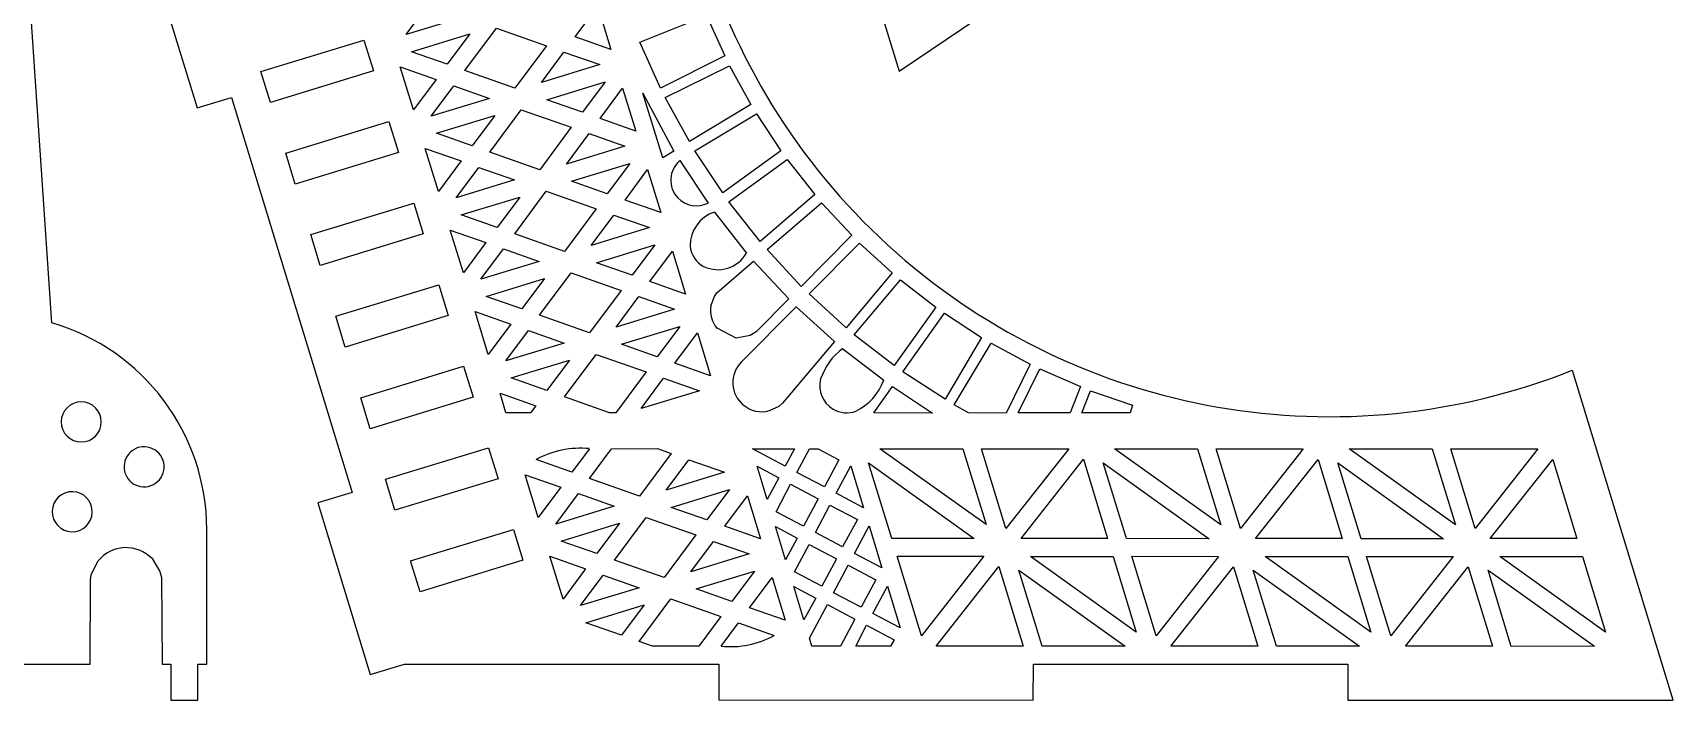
# Model space of a CAD drawing. Extents: x 287 to 1049, y 34 to 223.
# Drawn here: x 646 to 747.5, y 34.9 to 76.2 of the extents above; entities that cross this region are included whole.
import ezdxf

# ---------------------------------------------------------------- set-up
doc = ezdxf.new("R2010")
doc.units = 0
doc.header["$MEASUREMENT"] = 0
doc.layers.add('CYAN', color=4, linetype='CONTINUOUS')

msp = doc.modelspace()

# ---------------------------------------------------------------- linework, layer by layer
at = {"layer": 'CYAN'}
for p, q in [((647.16, 58.29), (644.26, 101.04)), ((694.04, 92.05), (699.6, 73.85)), ((699.6, 73.85), (715.85, 84.82)), ((652.9, 82.2), (656.15, 71.58)), ((669.09, 76.12), (670.49, 78)), ((672.7, 77.22), (669.09, 76.12)), ((679.55, 75.97), (680.95, 77.85)), ((680.95, 77.85), (681.76, 75.2)), ((683.55, 75.66), (687.68, 77.3)), ((687.68, 77.3), (688.81, 74.8)), ((669.42, 75.05), (673.03, 76.16)), ((673.03, 76.16), (671.63, 74.28)), ((672.72, 73.89), (674.68, 76.52)), ((674.68, 76.52), (677.77, 75.43)), ((660.1, 73.83), (666.48, 75.78)), ((666.48, 75.78), (667.06, 73.87)), ((677.77, 75.43), (675.81, 72.8)), ((681.76, 75.2), (679.55, 75.97)), ((684.83, 72.81), (683.55, 75.66)), ((671.63, 74.28), (669.42, 75.05)), ((677.46, 73.16), (678.86, 75.04)), ((681.07, 74.26), (677.46, 73.16)), ((678.86, 75.04), (681.07, 74.26)), ((688.81, 74.8), (684.83, 72.81)), ((685.13, 72.22), (689.11, 74.19)), ((689.11, 74.19), (690.43, 71.79)), ((660.69, 71.92), (660.1, 73.83)), ((667.06, 73.87), (660.69, 71.92)), ((668.73, 74.12), (670.94, 73.34)), ((669.54, 71.46), (668.73, 74.12)), ((670.94, 73.34), (669.54, 71.46)), ((675.81, 72.8), (672.72, 73.89)), ((677.79, 72.09), (681.4, 73.2)), ((681.4, 73.2), (680, 71.32)), ((656.15, 71.58), (658.27, 72.23)), ((658.27, 72.23), (665.74, 47.79)), ((670.64, 71.07), (672.04, 72.95)), ((674.25, 72.17), (670.64, 71.07)), ((672.04, 72.95), (674.25, 72.17)), ((680, 71.32), (677.79, 72.09)), ((681.09, 70.93), (682.49, 72.81)), ((682.49, 72.81), (683.3, 70.15)), ((684.97, 68.5), (683.75, 72.49)), ((683.75, 72.49), (685.67, 68.91)), ((686.63, 69.5), (685.13, 72.22)), ((670.96, 70.01), (674.57, 71.11)), ((674.57, 71.11), (673.17, 69.23)), ((674.27, 68.84), (676.22, 71.47)), ((676.22, 71.47), (679.31, 70.38)), ((690.43, 71.79), (686.63, 69.5)), ((686.96, 68.92), (690.78, 71.22)), ((690.78, 71.22), (692.29, 68.92)), ((661.65, 68.79), (668.02, 70.74)), ((668.02, 70.74), (668.61, 68.82)), ((679.31, 70.38), (677.36, 67.75)), ((683.3, 70.15), (681.09, 70.93)), ((670.27, 69.07), (672.49, 68.3)), ((671.09, 66.41), (670.27, 69.07)), ((673.17, 69.23), (670.96, 70.01)), ((679.01, 68.11), (680.41, 69.99)), ((682.62, 69.21), (679.01, 68.11)), ((680.41, 69.99), (682.62, 69.21)), ((662.23, 66.87), (661.65, 68.79)), ((668.61, 68.82), (662.23, 66.87)), ((672.49, 68.3), (671.09, 66.41)), ((677.36, 67.75), (674.27, 68.84)), ((679.33, 67.05), (682.94, 68.15)), ((682.94, 68.15), (681.54, 66.27)), ((685.67, 68.91), (684.97, 68.5)), ((686.03, 68.33), (687.78, 65.69)), ((688.69, 66.32), (686.96, 68.92)), ((692.29, 68.92), (688.69, 66.32)), ((689.07, 65.77), (692.68, 68.38)), ((692.68, 68.38), (694.38, 66.22)), ((672.18, 66.02), (673.58, 67.9)), ((675.79, 67.13), (672.18, 66.02)), ((673.58, 67.9), (675.79, 67.13)), ((681.54, 66.27), (679.33, 67.05)), ((682.64, 65.88), (684.04, 67.76)), ((684.04, 67.76), (684.85, 65.1)), ((672.5, 64.96), (676.12, 66.06)), ((676.12, 66.06), (674.72, 64.18)), ((675.81, 63.79), (677.76, 66.42)), ((677.76, 66.42), (680.86, 65.34)), ((694.38, 66.22), (691, 63.32)), ((663.19, 63.74), (669.56, 65.69)), ((669.56, 65.69), (670.15, 63.78)), ((680.86, 65.34), (678.9, 62.7)), ((684.85, 65.1), (682.64, 65.88)), ((688.17, 65.13), (690.16, 62.6)), ((691, 63.32), (689.07, 65.77)), ((691.43, 62.82), (694.81, 65.71)), ((694.81, 65.71), (696.68, 63.7)), ((671.82, 64.02), (674.03, 63.25)), ((672.63, 61.37), (671.82, 64.02)), ((674.72, 64.18), (672.5, 64.96)), ((680.55, 63.06), (681.95, 64.94)), ((684.16, 64.17), (680.55, 63.06)), ((681.95, 64.94), (684.16, 64.17)), ((663.77, 61.83), (663.19, 63.74)), ((670.15, 63.78), (663.77, 61.83)), ((674.03, 63.25), (672.63, 61.37)), ((678.9, 62.7), (675.81, 63.79)), ((680.87, 62), (684.49, 63.1)), ((684.49, 63.1), (683.09, 61.22)), ((696.68, 63.7), (693.55, 60.53)), ((694.03, 60.07), (697.16, 63.22)), ((697.16, 63.22), (699.18, 61.37)), ((673.72, 60.98), (675.12, 62.86)), ((677.33, 62.08), (673.72, 60.98)), ((675.12, 62.86), (677.33, 62.08)), ((683.09, 61.22), (680.87, 62)), ((684.18, 60.83), (685.58, 62.71)), ((685.58, 62.71), (686.39, 60.06)), ((688.33, 60.14), (690.59, 62.1)), ((690.59, 62.1), (692.77, 59.76)), ((693.55, 60.53), (691.43, 62.82)), ((674.05, 59.91), (677.66, 61.02)), ((677.66, 61.02), (676.26, 59.14)), ((677.35, 58.75), (679.31, 61.38)), ((679.31, 61.38), (682.4, 60.29)), ((699.18, 61.37), (696.32, 57.97)), ((696.83, 57.54), (699.69, 60.94)), ((699.69, 60.94), (701.87, 59.26)), ((664.73, 58.69), (671.11, 60.64)), ((671.11, 60.64), (671.69, 58.73)), ((676.26, 59.14), (674.05, 59.91)), ((682.4, 60.29), (680.44, 57.66)), ((686.39, 60.06), (684.18, 60.83)), ((688.17, 59.9), (688.33, 60.14)), ((696.32, 57.97), (694.03, 60.07)), ((673.36, 58.98), (675.57, 58.2)), ((674.17, 56.32), (673.36, 58.98)), ((682.09, 58.02), (683.49, 59.9)), ((685.7, 59.12), (682.09, 58.02)), ((683.49, 59.9), (685.7, 59.12)), ((687.96, 59.33), (688.17, 59.9)), ((689.83, 55.85), (693.24, 59.27)), ((692.77, 59.76), (690.76, 57.73)), ((693.24, 59.27), (695.61, 57.12)), ((701.87, 59.26), (699.29, 55.63)), ((665.32, 56.78), (664.73, 58.69)), ((671.69, 58.73), (665.32, 56.78)), ((675.57, 58.2), (674.17, 56.32)), ((680.44, 57.66), (677.35, 58.75)), ((682.42, 56.95), (686.03, 58.06)), ((686.03, 58.06), (684.63, 56.18)), ((689.52, 57.34), (688.35, 57.94)), ((699.84, 55.25), (702.41, 58.87)), ((702.41, 58.87), (704.71, 57.37)), ((675.26, 55.93), (676.66, 57.81)), ((678.88, 57.03), (675.26, 55.93)), ((676.66, 57.81), (678.88, 57.03)), ((684.63, 56.18), (682.42, 56.95)), ((685.72, 55.78), (687.12, 57.67)), ((687.12, 57.67), (687.93, 55.01)), ((690.38, 57.5), (689.52, 57.34)), ((690.76, 57.73), (690.38, 57.5)), ((695.61, 57.12), (692.39, 53.31)), ((699.29, 55.63), (696.83, 57.54)), ((704.71, 57.37), (702.45, 53.55)), ((703.02, 53.2), (705.3, 57.02)), ((705.3, 57.02), (707.71, 55.73)), ((675.59, 54.87), (679.2, 55.97)), ((679.2, 55.97), (677.8, 54.09)), ((678.89, 53.7), (680.85, 56.33)), ((680.85, 56.33), (683.94, 55.24)), ((696.12, 56.68), (698.65, 54.73)), ((666.28, 53.64), (672.65, 55.59)), ((672.65, 55.59), (673.24, 53.68)), ((677.8, 54.09), (675.59, 54.87)), ((683.94, 55.24), (682.07, 52.72)), ((683.63, 52.97), (685.03, 54.85)), ((685.03, 54.85), (687.25, 54.07)), ((687.93, 55.01), (685.72, 55.78)), ((702.45, 53.55), (699.84, 55.25)), ((707.71, 55.73), (706.24, 52.7)), ((706.98, 52.71), (708.31, 55.43)), ((708.31, 55.43), (710.83, 54.33)), ((747.52, 34.93), (741.28, 55.34)), ((674.9, 53.93), (677.11, 53.15)), ((675.27, 52.72), (674.9, 53.93)), ((687.25, 54.07), (683.63, 52.97)), ((698.03, 52.71), (699.19, 54.34)), ((699.19, 54.34), (701.68, 52.7)), ((710.83, 54.33), (710.2, 52.71)), ((710.92, 52.71), (711.46, 54.08)), ((711.46, 54.08), (714.05, 53.19)), ((666.86, 51.73), (666.28, 53.64)), ((673.24, 53.68), (666.86, 51.73)), ((677.11, 53.15), (676.78, 52.72)), ((681.68, 52.72), (678.89, 53.7)), ((692.15, 53.1), (691.57, 52.84)), ((692.39, 53.31), (692.15, 53.1)), ((703.89, 52.71), (703.02, 53.2)), ((714.05, 53.19), (713.91, 52.71)), ((676.78, 52.72), (675.27, 52.72)), ((682.07, 52.72), (681.68, 52.72)), ((701.68, 52.7), (698.03, 52.71)), ((706.24, 52.7), (703.89, 52.71)), ((710.2, 52.71), (706.98, 52.71)), ((713.91, 52.71), (710.92, 52.71)), ((667.82, 48.6), (674.19, 50.55)), ((674.19, 50.55), (674.78, 48.63)), ((679.34, 49.04), (677.13, 49.82)), ((680.43, 50.49), (679.34, 49.04)), ((680.44, 48.65), (681.81, 50.49)), ((681.81, 50.49), (684.64, 50.5)), ((685.49, 50.19), (683.53, 47.56)), ((684.64, 50.5), (685.49, 50.19)), ((685.18, 47.92), (686.58, 49.8)), ((686.58, 49.8), (688.79, 49.03)), ((690.52, 50.48), (693.12, 50.49)), ((692.55, 49.42), (690.52, 50.48)), ((693.12, 50.49), (692.55, 49.42)), ((693.28, 49.02), (694.06, 50.49)), ((694.06, 50.49), (694.6, 50.48)), ((694.6, 50.48), (695.88, 49.81)), ((695.88, 49.81), (694.98, 48.13)), ((698.41, 50.48), (703.55, 50.49)), ((704.99, 45.79), (698.41, 50.48)), ((703.55, 50.49), (704.99, 45.79)), ((706.22, 45.55), (704.71, 50.49)), ((704.71, 50.49), (710.1, 50.49)), ((710.1, 50.49), (706.22, 45.55)), ((707.15, 44.94), (711.01, 49.84)), ((711.01, 49.84), (712.51, 44.93)), ((719.51, 45.78), (712.93, 50.48)), ((712.93, 50.48), (718.07, 50.48)), ((718.07, 50.48), (719.51, 45.78)), ((720.74, 45.55), (719.23, 50.49)), ((719.23, 50.49), (724.62, 50.48)), ((724.62, 50.48), (720.74, 45.55)), ((721.67, 44.93), (725.54, 49.83)), ((725.54, 49.83), (727.03, 44.93)), ((734.04, 45.78), (727.46, 50.48)), ((727.46, 50.48), (732.6, 50.48)), ((732.6, 50.48), (734.04, 45.78)), ((735.27, 45.55), (733.76, 50.49)), ((733.76, 50.49), (739.15, 50.48)), ((739.15, 50.48), (735.27, 45.55)), ((736.2, 44.93), (740.06, 49.83)), ((740.06, 49.83), (741.56, 44.93)), ((676.45, 48.88), (678.66, 48.11)), ((677.26, 46.23), (676.45, 48.88)), ((688.79, 49.03), (685.18, 47.92)), ((691.44, 47.34), (690.81, 49.4)), ((690.81, 49.4), (692.16, 48.68)), ((694.98, 48.13), (693.28, 49.02)), ((695.71, 47.73), (696.61, 49.43)), ((696.61, 49.43), (697.4, 46.84)), ((699.15, 44.93), (697.71, 49.62)), ((697.71, 49.62), (704.26, 44.93)), ((713.67, 44.93), (712.24, 49.62)), ((712.24, 49.62), (718.79, 44.92)), ((728.2, 44.92), (726.76, 49.61)), ((726.76, 49.61), (733.31, 44.92)), ((665.74, 47.79), (663.62, 47.14)), ((668.4, 46.68), (667.82, 48.6)), ((674.78, 48.63), (668.4, 46.68)), ((678.66, 48.11), (677.26, 46.23)), ((683.53, 47.56), (680.44, 48.65)), ((685.5, 46.86), (689.11, 47.96)), ((689.11, 47.96), (687.71, 46.08)), ((692.16, 48.68), (691.44, 47.34)), ((691.99, 46.59), (692.89, 48.29)), ((692.89, 48.29), (694.59, 47.39)), ((697.4, 46.84), (695.71, 47.73)), ((663.62, 47.14), (666.87, 36.51)), ((678.35, 45.83), (679.75, 47.71)), ((681.96, 46.94), (678.35, 45.83)), ((679.75, 47.71), (681.96, 46.94)), ((687.71, 46.08), (685.5, 46.86)), ((688.81, 45.69), (690.21, 47.57)), ((690.21, 47.57), (691.02, 44.91)), ((694.59, 47.39), (693.68, 45.7)), ((694.42, 45.3), (695.32, 47)), ((695.32, 47), (697.02, 46.1)), ((678.68, 44.77), (682.29, 45.88)), ((682.29, 45.88), (680.89, 44)), ((681.98, 43.6), (683.94, 46.23)), ((683.94, 46.23), (687.03, 45.15)), ((693.68, 45.7), (691.99, 46.59)), ((697.02, 46.1), (696.11, 44.41)), ((696.84, 44.01), (697.75, 45.71)), ((697.75, 45.71), (698.54, 43.12)), ((656.76, 37.15), (656.76, 45.48)), ((669.36, 43.55), (675.74, 45.5)), ((675.74, 45.5), (676.32, 43.59)), ((680.89, 44), (678.68, 44.77)), ((687.03, 45.15), (685.07, 42.52)), ((686.72, 42.87), (688.12, 44.75)), ((688.12, 44.75), (690.33, 43.98)), ((691.02, 44.91), (688.81, 45.69)), ((692.58, 43.62), (691.95, 45.68)), ((691.95, 45.68), (693.3, 44.96)), ((693.3, 44.96), (692.58, 43.62)), ((696.11, 44.41), (694.42, 45.3)), ((704.26, 44.93), (699.15, 44.93)), ((712.51, 44.93), (707.15, 44.94)), ((718.79, 44.92), (713.67, 44.93)), ((727.03, 44.93), (721.67, 44.93)), ((733.31, 44.92), (728.2, 44.92)), ((741.56, 44.93), (736.2, 44.93)), ((653.37, 43.69), (653.85, 42.89)), ((678.8, 41.18), (677.99, 43.84)), ((677.99, 43.84), (680.2, 43.06)), ((690.33, 43.98), (686.72, 42.87)), ((693.13, 42.87), (694.03, 44.57)), ((694.03, 44.57), (695.73, 43.67)), ((695.73, 43.67), (694.82, 41.98)), ((698.54, 43.12), (696.84, 44.01)), ((700.99, 38.91), (699.49, 43.83)), ((699.49, 43.83), (704.85, 43.83)), ((704.85, 43.83), (700.99, 38.91)), ((714.28, 39.14), (707.74, 43.82)), ((707.74, 43.82), (712.85, 43.82)), ((712.85, 43.82), (714.28, 39.14)), ((715.51, 38.91), (714.01, 43.83)), ((714.01, 43.83), (719.37, 43.82)), ((719.37, 43.82), (715.51, 38.91)), ((728.8, 39.14), (722.26, 43.82)), ((722.26, 43.82), (727.37, 43.82)), ((727.37, 43.82), (728.8, 39.14)), ((730.04, 38.91), (728.53, 43.82)), ((728.53, 43.82), (733.89, 43.82)), ((733.89, 43.82), (730.04, 38.91)), ((743.33, 39.14), (736.79, 43.82)), ((736.79, 43.82), (741.9, 43.81)), ((741.9, 43.81), (743.33, 39.14)), ((649.55, 42.34), (649.6, 42.7)), ((649.6, 42.7), (650.03, 43.55)), ((653.85, 42.89), (653.95, 42.52)), ((669.95, 41.64), (669.36, 43.55)), ((676.32, 43.59), (669.95, 41.64)), ((680.2, 43.06), (678.8, 41.18)), ((679.89, 40.79), (681.29, 42.67)), ((681.29, 42.67), (683.51, 41.89)), ((685.07, 42.52), (681.98, 43.6)), ((687.05, 41.81), (690.66, 42.92)), ((690.66, 42.92), (689.26, 41.04)), ((694.82, 41.98), (693.13, 42.87)), ((695.55, 41.58), (696.46, 43.28)), ((696.46, 43.28), (698.16, 42.38)), ((701.9, 38.26), (705.78, 43.2)), ((705.78, 43.2), (707.29, 38.27)), ((707.01, 42.98), (713.59, 38.26)), ((708.45, 38.26), (707.01, 42.98)), ((716.42, 38.26), (720.3, 43.19)), ((720.3, 43.19), (721.81, 38.27)), ((722.97, 38.26), (721.53, 42.97)), ((721.53, 42.97), (728.11, 38.26)), ((730.95, 38.26), (734.83, 43.19)), ((734.83, 43.19), (736.33, 38.26)), ((737.5, 38.25), (736.06, 42.97)), ((736.06, 42.97), (742.64, 38.26)), ((649.53, 37.15), (649.55, 42.34)), ((653.95, 42.52), (653.98, 37.15)), ((683.51, 41.89), (679.89, 40.79)), ((689.26, 41.04), (687.05, 41.81)), ((690.35, 40.64), (691.75, 42.52)), ((691.75, 42.52), (692.56, 39.87)), ((693.71, 39.9), (693.09, 41.96)), ((693.09, 41.96), (694.44, 41.24)), ((698.16, 42.38), (697.25, 40.69)), ((697.98, 40.29), (698.89, 41.99)), ((698.89, 41.99), (699.68, 39.4)), ((680.22, 39.72), (683.83, 40.83)), ((683.83, 40.83), (682.43, 38.95)), ((683.52, 38.56), (685.48, 41.19)), ((685.48, 41.19), (688.57, 40.1)), ((692.56, 39.87), (690.35, 40.64)), ((694.44, 41.24), (693.71, 39.9)), ((694.06, 38.77), (695.17, 40.85)), ((695.17, 40.85), (696.87, 39.95)), ((697.25, 40.69), (695.55, 41.58)), ((682.43, 38.95), (680.22, 39.72)), ((688.57, 40.1), (687.21, 38.28)), ((688.59, 38.28), (689.66, 39.71)), ((689.66, 39.71), (691.88, 38.93)), ((696.87, 39.95), (695.97, 38.27)), ((699.68, 39.4), (697.98, 40.29)), ((694.21, 38.27), (694.06, 38.77)), ((696.92, 38.26), (697.59, 39.56)), ((697.59, 39.56), (699.29, 38.66)), ((699.29, 38.66), (699.08, 38.27)), ((684.34, 38.27), (683.52, 38.56)), ((687.21, 38.28), (684.34, 38.27)), ((695.97, 38.27), (694.21, 38.27)), ((699.08, 38.27), (696.92, 38.26)), ((707.29, 38.27), (701.9, 38.26)), ((713.59, 38.26), (708.45, 38.26)), ((721.81, 38.27), (716.42, 38.26)), ((728.11, 38.26), (722.97, 38.26)), ((736.33, 38.26), (730.95, 38.26)), ((742.64, 38.26), (737.5, 38.25)), ((645.09, 37.15), (649.53, 37.15)), ((653.98, 37.15), (654.53, 37.15)), ((654.53, 37.15), (654.53, 34.93)), ((656.2, 34.93), (656.2, 37.15)), ((656.2, 37.15), (656.76, 37.15)), ((666.87, 36.51), (668.99, 37.16)), ((668.99, 37.16), (688.45, 37.16)), ((688.45, 37.16), (688.45, 34.94)), ((707.91, 34.93), (707.92, 37.15)), ((707.92, 37.15), (727.38, 37.15)), ((727.38, 37.15), (727.38, 34.93)), ((654.53, 34.93), (656.2, 34.93)), ((688.45, 34.94), (707.91, 34.93)), ((727.38, 34.93), (747.52, 34.93))]:
    msp.add_line(p, q, dxfattribs=at)
for centre, radius, start, end in [((726.27, 93.02), 40.55, 102.2826, 291.7173), ((687.07, 67.11), 1.6, 130.6845, 223.1721), ((687.06, 67.1), 1.58, 222.9939, 297.1041), ((688.82, 63.09), 2.14, 107.6486, 181.4485), ((688.29, 63.19), 1.63, 185.6664, 241.2348), ((688.39, 63.59), 2.02, 244.2558, 330.893), ((689.63, 59.04), 1.7, 170.1185, 220.5849), ((643.39, 45.47), 13.36, 0.0728, 73.6272), ((691.12, 54.58), 1.81, 135.5461, 229.9479), ((698.31, 53.64), 3.75, 125.7053, 161.7612), ((696.35, 54.38), 1.66, 165.0456, 240.0036), ((695.32, 55.98), 3.56, 296.878, 339.386), ((648.98, 52.15), 1.24, 0, 180), ((691.1, 54.52), 1.74, 228.9759, 285.9041), ((696.37, 54.34), 1.63, 238.7809, 290.1116), ((648.98, 52.15), 1.24, 180, 0), ((652.87, 49.37), 1.24, 19.9982, 200.0175), ((652.87, 49.37), 1.24, 199.9982, 20.0175), ((679.88, 44.78), 5.74, 84.5193, 118.5694), ((648.42, 46.59), 1.24, 99.9968, 279.9968), ((648.42, 46.59), 1.24, 279.9968, 99.9968), ((651.75, 42.16), 2.21, 92.4898, 141.0314), ((651.72, 42.05), 2.32, 44.9799, 91.578), ((689.18, 43.87), 5.63, 263.9663, 298.607)]:
    msp.add_arc(centre, radius, start, end, dxfattribs=at)

doc.saveas('drawing.dxf')
